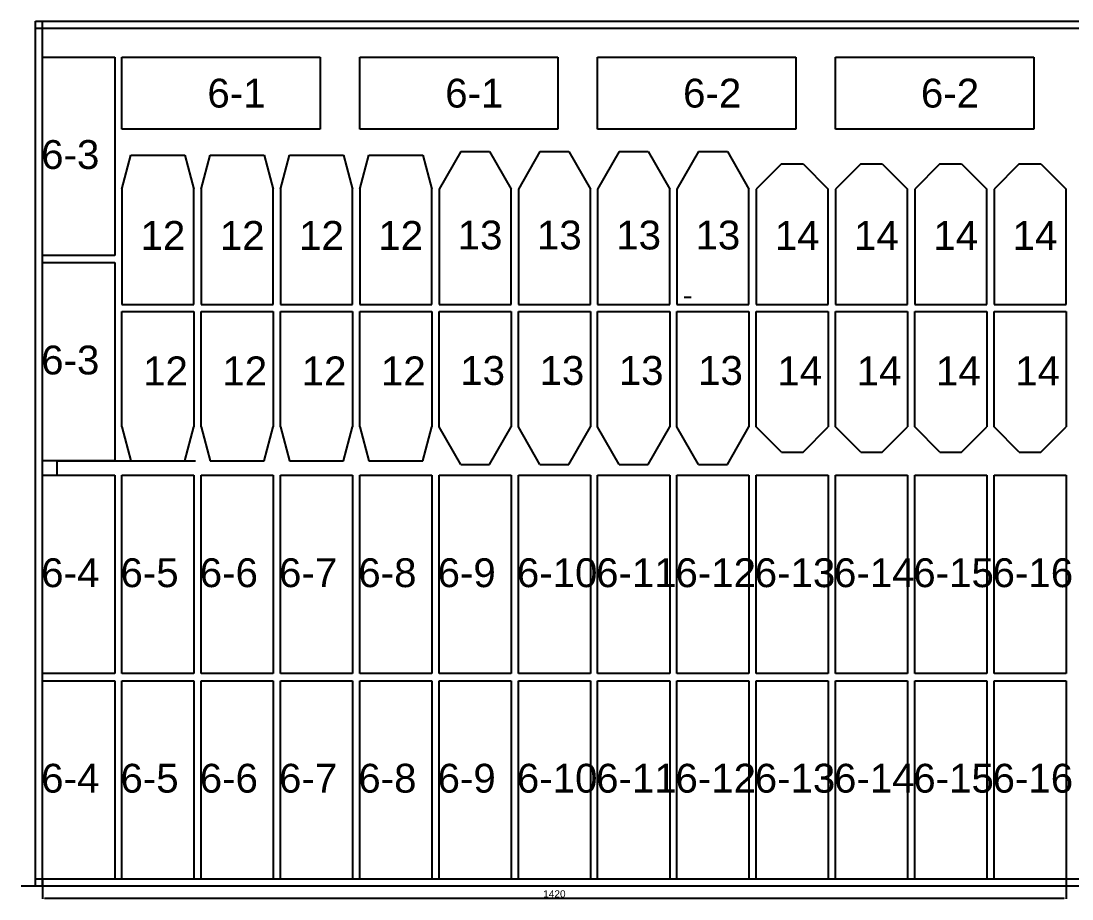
# Model space of a CAD drawing. Header units: millimetres. Extents: x -4275 to 17266, y -15886 to 5463.
# Drawn here: x -3013 to -1555, y -9456 to -8238 of the extents above; entities that cross this region are included whole.
import ezdxf

# ---------------------------------------------------------------- set-up
doc = ezdxf.new("R2010")
doc.units = ezdxf.units.MM
for name, color, linetype in [('尺寸标注', 6, 'Continuous'), ('标号', 4, 'Continuous'), ('辅助线', 40, 'Continuous')]:
    doc.layers.add(name, color=color, linetype=linetype)
doc.styles.get("Standard").update_dxf_attribs({"font": 'arial.ttf'})
doc.dimstyles.new('ISO-25-JHF', dxfattribs={"dimtxt": 10, "dimasz": 2.5, "dimexe": 1.25, "dimexo": 0.625, "dimtad": 1, "dimtxsty": 'Standard', "dimcen": 2.5, "dimadec": 0, "dimazin": 0, "dimtfac": 1, "dimtmove": 0, "dimatfit": 3, "dimfxl": 1, "dimarcsym": 0})

# ---------------------------------------------------------------- blocks, each defined once
blk = doc.blocks.new('*D302')
at = {"layer": 'Defpoints', "color": 0, "transparency": 16777216}
for p in [(-2983, -9428.3), (-1563, -9428.3), (-1563, -9454.7)]:
    blk.add_point(p, dxfattribs=at)
at = {"layer": '尺寸标注', "color": 0, "lineweight": -2, "transparency": 16777216}
for p, q in [((-2983, -9428.9), (-2983, -9455.9)), ((-1563, -9428.9), (-1563, -9455.9)), ((-2980.5, -9454.7), (-1565.5, -9454.7))]:
    blk.add_line(p, q, dxfattribs=at)
at = {"layer": '尺寸标注', "color": 0, "transparency": 16777216}
for points in [[(-2980.5, -9454.3), (-2980.5, -9455.1), (-2983, -9454.7)], [(-1565.5, -9454.3), (-1565.5, -9455.1), (-1563, -9454.7)]]:
    blk.add_solid(points, dxfattribs=at)
at = {"layer": '尺寸标注', "color": 0, "transparency": 16777216, "insert": (-2273, -9449), "char_height": 10, "attachment_point": 5}
blk.add_mtext('1420', dxfattribs=at)

msp = doc.modelspace()

# ---------------------------------------------------------------- linework, layer by layer
for p, q in [((-2993.02, -8238.304), (-493.02, -8238.304)), ((-2993.02, -9438.304), (-2993.02, -8238.304)), ((-2983.02, -8563.304), (-2983.02, -8288.304)), ((-2983.02, -8288.304), (-2883.02, -8288.304)), ((-2883.02, -8288.304), (-2883.02, -8563.304)), ((-2873.02, -8388.304), (-2873.02, -8288.304)), ((-2873.02, -8288.304), (-2598.02, -8288.304)), ((-2598.02, -8288.304), (-2598.02, -8388.304)), ((-2543.02, -8388.304), (-2543.02, -8288.304)), ((-2543.02, -8288.304), (-2268.02, -8288.304)), ((-2268.02, -8288.304), (-2268.02, -8388.304)), ((-2213.02, -8388.304), (-2213.02, -8288.304)), ((-2213.02, -8288.304), (-1938.02, -8288.304)), ((-1938.02, -8288.304), (-1938.02, -8388.304)), ((-1883.02, -8388.304), (-1883.02, -8288.304)), ((-1883.02, -8288.304), (-1608.02, -8288.304)), ((-1608.02, -8288.304), (-1608.02, -8388.304)), ((-2598.02, -8388.304), (-2873.02, -8388.304)), ((-2268.02, -8388.304), (-2543.02, -8388.304)), ((-1938.02, -8388.304), (-2213.02, -8388.304)), ((-1608.02, -8388.304), (-1883.02, -8388.304)), ((-2873.02, -8471.304), (-2860.52, -8424.304)), ((-2860.52, -8424.304), (-2785.52, -8424.304)), ((-2785.52, -8424.304), (-2773.02, -8471.304)), ((-2763.02, -8471.304), (-2750.52, -8424.304)), ((-2750.52, -8424.304), (-2675.52, -8424.304)), ((-2675.52, -8424.304), (-2663.02, -8471.304)), ((-2653.02, -8471.304), (-2640.52, -8424.304)), ((-2640.52, -8424.304), (-2565.52, -8424.304)), ((-2565.52, -8424.304), (-2553.02, -8471.304)), ((-2543.02, -8471.304), (-2530.52, -8424.304)), ((-2530.52, -8424.304), (-2455.52, -8424.304)), ((-2455.52, -8424.304), (-2443.02, -8471.304)), ((-2403.02, -8419.304), (-2433.02, -8471.304)), ((-2403.02, -8419.304), (-2363.02, -8419.304)), ((-2363.02, -8419.304), (-2333.02, -8471.304)), ((-2293.02, -8419.304), (-2323.02, -8471.304)), ((-2293.02, -8419.304), (-2253.02, -8419.304)), ((-2253.02, -8419.304), (-2223.02, -8471.304)), ((-2183.02, -8419.304), (-2213.02, -8471.304)), ((-2183.02, -8419.304), (-2143.02, -8419.304)), ((-2143.02, -8419.304), (-2113.02, -8471.304)), ((-2073.02, -8419.304), (-2103.02, -8471.304)), ((-2073.02, -8419.304), (-2033.02, -8419.304)), ((-2033.02, -8419.304), (-2003.02, -8471.304)), ((-1958.02, -8436.304), (-1993.02, -8471.304)), ((-1958.02, -8436.304), (-1928.02, -8436.304)), ((-1928.02, -8436.304), (-1893.02, -8471.304)), ((-1848.02, -8436.304), (-1883.02, -8471.304)), ((-1848.02, -8436.304), (-1818.02, -8436.304)), ((-1818.02, -8436.304), (-1783.02, -8471.304)), ((-1738.02, -8436.304), (-1773.02, -8471.304)), ((-1738.02, -8436.304), (-1708.02, -8436.304)), ((-1708.02, -8436.304), (-1673.02, -8471.304)), ((-1628.02, -8436.304), (-1663.02, -8471.304)), ((-1628.02, -8436.304), (-1598.02, -8436.304)), ((-1598.02, -8436.304), (-1563.02, -8471.304)), ((-2873.02, -8471.304), (-2873.02, -8631.304)), ((-2773.02, -8631.304), (-2773.02, -8471.304)), ((-2763.02, -8471.304), (-2763.02, -8631.304)), ((-2663.02, -8631.304), (-2663.02, -8471.304)), ((-2653.02, -8471.304), (-2653.02, -8631.304)), ((-2553.02, -8631.304), (-2553.02, -8471.304)), ((-2543.02, -8471.304), (-2543.02, -8631.304)), ((-2443.02, -8631.304), (-2443.02, -8471.304)), ((-2433.02, -8471.304), (-2433.02, -8631.304)), ((-2333.02, -8631.304), (-2333.02, -8471.304)), ((-2323.02, -8471.304), (-2323.02, -8631.304)), ((-2223.02, -8631.304), (-2223.02, -8471.304)), ((-2213.02, -8471.304), (-2213.02, -8631.304)), ((-2113.02, -8631.304), (-2113.02, -8471.304)), ((-2103.02, -8471.304), (-2103.02, -8631.304)), ((-2003.02, -8631.304), (-2003.02, -8471.304)), ((-1993.02, -8471.304), (-1993.02, -8631.304)), ((-1893.02, -8631.304), (-1893.02, -8471.304)), ((-1883.02, -8471.304), (-1883.02, -8631.304)), ((-1783.02, -8631.304), (-1783.02, -8471.304)), ((-1773.02, -8471.304), (-1773.02, -8631.304)), ((-1673.02, -8631.304), (-1673.02, -8471.304)), ((-1663.02, -8471.304), (-1663.02, -8631.304)), ((-1563.02, -8631.304), (-1563.02, -8471.304)), ((-2883.02, -8563.304), (-2983.02, -8563.304)), ((-2983.02, -8848.304), (-2983.02, -8573.304)), ((-2983.02, -8573.304), (-2883.02, -8573.304)), ((-2883.02, -8573.304), (-2883.02, -8848.304)), ((-2873.02, -8631.304), (-2773.02, -8631.304)), ((-2763.02, -8631.304), (-2663.02, -8631.304)), ((-2653.02, -8631.304), (-2553.02, -8631.304)), ((-2543.02, -8631.304), (-2443.02, -8631.304)), ((-2433.02, -8631.304), (-2333.02, -8631.304)), ((-2323.02, -8631.304), (-2223.02, -8631.304)), ((-2213.02, -8631.304), (-2113.02, -8631.304)), ((-2103.02, -8631.304), (-2003.02, -8631.304)), ((-1993.02, -8631.304), (-1893.02, -8631.304)), ((-1883.02, -8631.304), (-1783.02, -8631.304)), ((-1773.02, -8631.304), (-1673.02, -8631.304)), ((-1663.02, -8631.304), (-1563.02, -8631.304)), ((-2873.02, -8801.304), (-2873.02, -8641.304)), ((-2873.02, -8641.304), (-2773.02, -8641.304)), ((-2773.02, -8641.304), (-2773.02, -8801.304)), ((-2763.02, -8801.304), (-2763.02, -8641.304)), ((-2763.02, -8641.304), (-2663.02, -8641.304)), ((-2663.02, -8641.304), (-2663.02, -8801.304)), ((-2653.02, -8801.304), (-2653.02, -8641.304)), ((-2653.02, -8641.304), (-2553.02, -8641.304)), ((-2553.02, -8641.304), (-2553.02, -8801.304)), ((-2543.02, -8801.304), (-2543.02, -8641.304)), ((-2543.02, -8641.304), (-2443.02, -8641.304)), ((-2443.02, -8641.304), (-2443.02, -8801.304)), ((-2433.02, -8801.304), (-2433.02, -8641.304)), ((-2433.02, -8641.304), (-2333.02, -8641.304)), ((-2333.02, -8641.304), (-2333.02, -8801.304)), ((-2323.02, -8801.304), (-2323.02, -8641.304)), ((-2323.02, -8641.304), (-2223.02, -8641.304)), ((-2223.02, -8641.304), (-2223.02, -8801.304)), ((-2213.02, -8801.304), (-2213.02, -8641.304)), ((-2213.02, -8641.304), (-2113.02, -8641.304)), ((-2113.02, -8641.304), (-2113.02, -8801.304)), ((-2103.02, -8801.304), (-2103.02, -8641.304)), ((-2103.02, -8641.304), (-2003.02, -8641.304)), ((-2003.02, -8641.304), (-2003.02, -8801.304)), ((-1993.02, -8801.304), (-1993.02, -8641.304)), ((-1993.02, -8641.304), (-1893.02, -8641.304)), ((-1893.02, -8641.304), (-1893.02, -8801.304)), ((-1883.02, -8801.304), (-1883.02, -8641.304)), ((-1883.02, -8641.304), (-1783.02, -8641.304)), ((-1783.02, -8641.304), (-1783.02, -8801.304)), ((-1773.02, -8801.304), (-1773.02, -8641.304)), ((-1773.02, -8641.304), (-1673.02, -8641.304)), ((-1673.02, -8641.304), (-1673.02, -8801.304)), ((-1663.02, -8801.304), (-1663.02, -8641.304)), ((-1663.02, -8641.304), (-1563.02, -8641.304)), ((-1563.02, -8641.304), (-1563.02, -8801.304)), ((-2873.02, -8801.304), (-2860.52, -8848.304)), ((-2785.52, -8848.304), (-2773.02, -8801.304)), ((-2763.02, -8801.304), (-2750.52, -8848.304)), ((-2675.52, -8848.304), (-2663.02, -8801.304)), ((-2653.02, -8801.304), (-2640.52, -8848.304)), ((-2565.52, -8848.304), (-2553.02, -8801.304)), ((-2543.02, -8801.304), (-2530.52, -8848.304)), ((-2455.52, -8848.304), (-2443.02, -8801.304)), ((-2403.02, -8853.304), (-2433.02, -8801.304)), ((-2363.02, -8853.304), (-2333.02, -8801.304)), ((-2293.02, -8853.304), (-2323.02, -8801.304)), ((-2253.02, -8853.304), (-2223.02, -8801.304)), ((-2183.02, -8853.304), (-2213.02, -8801.304)), ((-2143.02, -8853.304), (-2113.02, -8801.304)), ((-2073.02, -8853.304), (-2103.02, -8801.304)), ((-2033.02, -8853.304), (-2003.02, -8801.304)), ((-1958.02, -8836.304), (-1993.02, -8801.304)), ((-1928.02, -8836.304), (-1893.02, -8801.304)), ((-1848.02, -8836.304), (-1883.02, -8801.304)), ((-1818.02, -8836.304), (-1783.02, -8801.304)), ((-1738.02, -8836.304), (-1773.02, -8801.304)), ((-1708.02, -8836.304), (-1673.02, -8801.304)), ((-1628.02, -8836.304), (-1663.02, -8801.304)), ((-1598.02, -8836.304), (-1563.02, -8801.304)), ((-1958.02, -8836.304), (-1928.02, -8836.304)), ((-1848.02, -8836.304), (-1818.02, -8836.304)), ((-1738.02, -8836.304), (-1708.02, -8836.304)), ((-1628.02, -8836.304), (-1598.02, -8836.304)), ((-2883.02, -8848.304), (-2983.02, -8848.304)), ((-2860.52, -8848.304), (-2785.52, -8848.304)), ((-2750.52, -8848.304), (-2675.52, -8848.304)), ((-2640.52, -8848.304), (-2565.52, -8848.304)), ((-2530.52, -8848.304), (-2455.52, -8848.304)), ((-2403.02, -8853.304), (-2363.02, -8853.304)), ((-2293.02, -8853.304), (-2253.02, -8853.304)), ((-2183.02, -8853.304), (-2143.02, -8853.304)), ((-2073.02, -8853.304), (-2033.02, -8853.304)), ((-2983.02, -9143.304), (-2983.02, -8868.304)), ((-2983.02, -8868.304), (-2883.02, -8868.304)), ((-2883.02, -8868.304), (-2883.02, -9143.304)), ((-2873.02, -9143.304), (-2873.02, -8868.304)), ((-2873.02, -8868.304), (-2773.02, -8868.304)), ((-2773.02, -8868.304), (-2773.02, -9143.304)), ((-2763.02, -9143.304), (-2763.02, -8868.304)), ((-2763.02, -8868.304), (-2663.02, -8868.304)), ((-2663.02, -8868.304), (-2663.02, -9143.304)), ((-2653.02, -9143.304), (-2653.02, -8868.304)), ((-2653.02, -8868.304), (-2553.02, -8868.304)), ((-2553.02, -8868.304), (-2553.02, -9143.304)), ((-2543.02, -9143.304), (-2543.02, -8868.304)), ((-2543.02, -8868.304), (-2443.02, -8868.304)), ((-2443.02, -8868.304), (-2443.02, -9143.304)), ((-2433.02, -9143.304), (-2433.02, -8868.304)), ((-2433.02, -8868.304), (-2333.02, -8868.304)), ((-2333.02, -8868.304), (-2333.02, -9143.304)), ((-2323.02, -9143.304), (-2323.02, -8868.304)), ((-2323.02, -8868.304), (-2223.02, -8868.304)), ((-2223.02, -8868.304), (-2223.02, -9143.304)), ((-2213.02, -9143.304), (-2213.02, -8868.304)), ((-2213.02, -8868.304), (-2113.02, -8868.304)), ((-2113.02, -8868.304), (-2113.02, -9143.304)), ((-2103.02, -9143.304), (-2103.02, -8868.304)), ((-2103.02, -8868.304), (-2003.02, -8868.304)), ((-2003.02, -8868.304), (-2003.02, -9143.304)), ((-1993.02, -9143.304), (-1993.02, -8868.304)), ((-1993.02, -8868.304), (-1893.02, -8868.304)), ((-1893.02, -8868.304), (-1893.02, -9143.304)), ((-1883.02, -9143.304), (-1883.02, -8868.304)), ((-1883.02, -8868.304), (-1783.02, -8868.304)), ((-1783.02, -8868.304), (-1783.02, -9143.304)), ((-1773.02, -9143.304), (-1773.02, -8868.304)), ((-1773.02, -8868.304), (-1673.02, -8868.304)), ((-1673.02, -8868.304), (-1673.02, -9143.304)), ((-1663.02, -9143.304), (-1663.02, -8868.304)), ((-1663.02, -8868.304), (-1563.02, -8868.304)), ((-1563.02, -8868.304), (-1563.02, -9143.304)), ((-2883.02, -9143.304), (-2983.02, -9143.304)), ((-2983.02, -9428.304), (-2983.02, -9153.304)), ((-2983.02, -9153.304), (-2883.02, -9153.304)), ((-2883.02, -9153.304), (-2883.02, -9428.304)), ((-2773.02, -9143.304), (-2873.02, -9143.304)), ((-2873.02, -9428.304), (-2873.02, -9153.304)), ((-2873.02, -9153.304), (-2773.02, -9153.304)), ((-2773.02, -9153.304), (-2773.02, -9428.304)), ((-2663.02, -9143.304), (-2763.02, -9143.304)), ((-2763.02, -9428.304), (-2763.02, -9153.304)), ((-2763.02, -9153.304), (-2663.02, -9153.304)), ((-2663.02, -9153.304), (-2663.02, -9428.304)), ((-2553.02, -9143.304), (-2653.02, -9143.304)), ((-2653.02, -9428.304), (-2653.02, -9153.304)), ((-2653.02, -9153.304), (-2553.02, -9153.304)), ((-2553.02, -9153.304), (-2553.02, -9428.304)), ((-2443.02, -9143.304), (-2543.02, -9143.304)), ((-2543.02, -9428.304), (-2543.02, -9153.304)), ((-2543.02, -9153.304), (-2443.02, -9153.304)), ((-2443.02, -9153.304), (-2443.02, -9428.304)), ((-2333.02, -9143.304), (-2433.02, -9143.304)), ((-2433.02, -9428.304), (-2433.02, -9153.304)), ((-2433.02, -9153.304), (-2333.02, -9153.304)), ((-2333.02, -9153.304), (-2333.02, -9428.304)), ((-2223.02, -9143.304), (-2323.02, -9143.304)), ((-2323.02, -9428.304), (-2323.02, -9153.304)), ((-2323.02, -9153.304), (-2223.02, -9153.304)), ((-2223.02, -9153.304), (-2223.02, -9428.304)), ((-2113.02, -9143.304), (-2213.02, -9143.304)), ((-2213.02, -9428.304), (-2213.02, -9153.304)), ((-2213.02, -9153.304), (-2113.02, -9153.304)), ((-2113.02, -9153.304), (-2113.02, -9428.304)), ((-2003.02, -9143.304), (-2103.02, -9143.304)), ((-2103.02, -9428.304), (-2103.02, -9153.304)), ((-2103.02, -9153.304), (-2003.02, -9153.304)), ((-2003.02, -9153.304), (-2003.02, -9428.304)), ((-1893.02, -9143.304), (-1993.02, -9143.304)), ((-1993.02, -9428.304), (-1993.02, -9153.304)), ((-1993.02, -9153.304), (-1893.02, -9153.304)), ((-1893.02, -9153.304), (-1893.02, -9428.304)), ((-1783.02, -9143.304), (-1883.02, -9143.304)), ((-1883.02, -9428.304), (-1883.02, -9153.304)), ((-1883.02, -9153.304), (-1783.02, -9153.304)), ((-1783.02, -9153.304), (-1783.02, -9428.304)), ((-1673.02, -9143.304), (-1773.02, -9143.304)), ((-1773.02, -9428.304), (-1773.02, -9153.304)), ((-1773.02, -9153.304), (-1673.02, -9153.304)), ((-1673.02, -9153.304), (-1673.02, -9428.304)), ((-1563.02, -9143.304), (-1663.02, -9143.304)), ((-1663.02, -9428.304), (-1663.02, -9153.304)), ((-1663.02, -9153.304), (-1563.02, -9153.304)), ((-1563.02, -9153.304), (-1563.02, -9428.304)), ((-2883.02, -9428.304), (-2983.02, -9428.304)), ((-2773.02, -9428.304), (-2873.02, -9428.304)), ((-2663.02, -9428.304), (-2763.02, -9428.304)), ((-2553.02, -9428.304), (-2653.02, -9428.304)), ((-2443.02, -9428.304), (-2543.02, -9428.304)), ((-2333.02, -9428.304), (-2433.02, -9428.304)), ((-2223.02, -9428.304), (-2323.02, -9428.304)), ((-2113.02, -9428.304), (-2213.02, -9428.304)), ((-2003.02, -9428.304), (-2103.02, -9428.304)), ((-1893.02, -9428.304), (-1993.02, -9428.304)), ((-1783.02, -9428.304), (-1883.02, -9428.304)), ((-1673.02, -9428.304), (-1773.02, -9428.304)), ((-1563.02, -9428.304), (-1663.02, -9428.304)), ((-513.02, -9438.304), (-3013.02, -9438.304))]:
    msp.add_line(p, q)
at = {"layer": '辅助线'}
for p, q in [((-2983.02, -9438.304), (-2983.02, -8238.304)), ((-2993.02, -8248.304), (-493.02, -8248.304)), ((-2093.02, -8621.304), (-2083.02, -8621.304)), ((-2963.02, -8868.304), (-2963.02, -8848.304)), ((-2963.02, -8848.304), (-2770.975, -8848.304)), ((-493.02, -9428.304), (-2993.02, -9428.304))]:
    msp.add_line(p, q, dxfattribs=at)

# ---------------------------------------------------------------- texts
at = {"layer": '标号', "char_height": 40, "attachment_point": 7}
for s, insert in [('6-1 ', (-2754.474, -8358.884)), ('6-1 ', (-2424.474, -8358.884)), ('6-2 ', (-2094.474, -8358.884)), ('6-2 ', (-1764.474, -8358.884)), ('6-3 ', (-2985.078, -8444.015)), ('12 ', (-2847.24, -8555.695)), ('12 ', (-2737.24, -8555.695)), ('12 ', (-2627.24, -8555.695)), ('12 ', (-2517.24, -8555.695)), ('13 ', (-2407.24, -8555.695)), ('13 ', (-2297.24, -8555.695)), ('13 ', (-2187.24, -8555.695)), ('13 ', (-2077.24, -8555.695)), ('14 ', (-1967.24, -8555.695)), ('14 ', (-1857.24, -8555.695)), ('14 ', (-1747.24, -8555.695)), ('14 ', (-1637.24, -8555.695)), ('6-3 ', (-2985.078, -8729.015)), ('12 ', (-2843.639, -8743.541)), ('12 ', (-2733.639, -8743.541)), ('12 ', (-2623.639, -8743.541)), ('12 ', (-2513.639, -8743.541)), ('13 ', (-2403.639, -8743.541)), ('13 ', (-2293.639, -8743.541)), ('13 ', (-2183.639, -8743.541)), ('13 ', (-2073.639, -8743.541)), ('14 ', (-1963.639, -8743.541)), ('14 ', (-1853.639, -8743.541)), ('14 ', (-1743.639, -8743.541)), ('14 ', (-1633.639, -8743.541)), ('6-4 ', (-2985.078, -9024.015)), ('6-5 ', (-2875.078, -9024.015)), ('6-6 ', (-2765.078, -9024.015)), ('6-7 ', (-2655.078, -9024.015)), ('6-8 ', (-2545.078, -9024.015)), ('6-9 ', (-2435.078, -9024.015)), ('6-10 ', (-2325.078, -9024.015)), ('6-11 ', (-2215.078, -9024.015)), ('6-12 ', (-2105.078, -9024.015)), ('6-13 ', (-1995.078, -9024.015)), ('6-14 ', (-1885.078, -9024.015)), ('6-15 ', (-1775.078, -9024.015)), ('6-16 ', (-1665.078, -9024.015)), ('6-4 ', (-2985.078, -9309.015)), ('6-5 ', (-2875.078, -9309.015)), ('6-6 ', (-2765.078, -9309.015)), ('6-7 ', (-2655.078, -9309.015)), ('6-8 ', (-2545.078, -9309.015)), ('6-9 ', (-2435.078, -9309.015)), ('6-10 ', (-2325.078, -9309.015)), ('6-11 ', (-2215.078, -9309.015)), ('6-12 ', (-2105.078, -9309.015)), ('6-13 ', (-1995.078, -9309.015)), ('6-14 ', (-1885.078, -9309.015)), ('6-15 ', (-1775.078, -9309.015)), ('6-16 ', (-1665.078, -9309.015))]:
    msp.add_mtext_dynamic_manual_height_columns(s, width=70.10425, gutter_width=12.5, heights=[0], dxfattribs=dict(at, insert=insert))

# ---------------------------------------------------------------- dimensions: what is measured, and where the dimension line sits
at = {"layer": '尺寸标注'}
dim = msp.add_aligned_dim(p1=(-2983.02, -9428.304), p2=(-1563.02, -9428.304), distance=-26.381, dimstyle='ISO-25-JHF', dxfattribs=at)
dim.commit()
dim.dimension.update_dxf_attribs({"geometry": '*D302', "text_midpoint": (-2273.02, -9448.955)})

doc.saveas('drawing.dxf')
